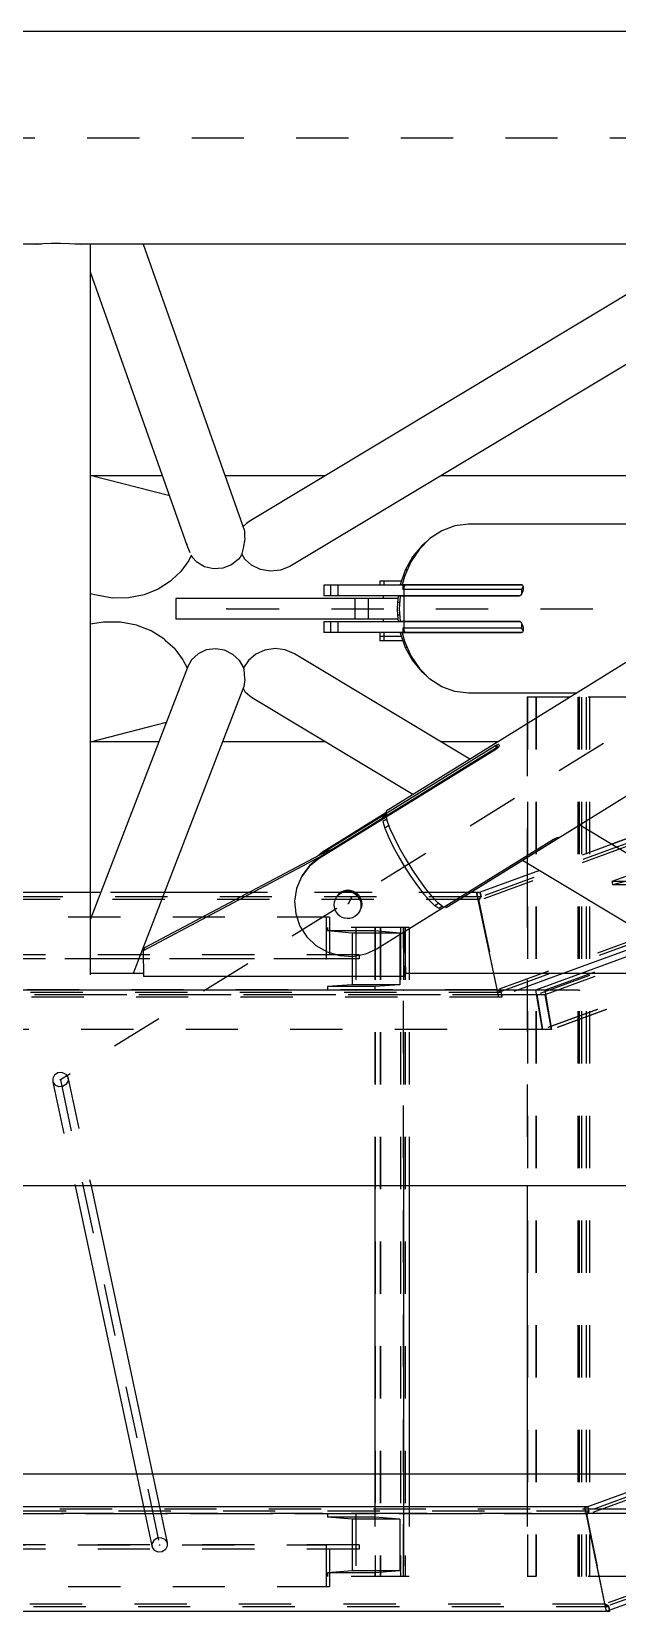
# Model space of a CAD drawing. Header units: millimetres. Extents: x 149919 to 150445, y 136651 to 136866.
# Drawn here: x 150257.248 to 150258.369, y 136691.06 to 136694.079 of the extents above; entities that cross this region are included whole.
import ezdxf

# ---------------------------------------------------------------- set-up
doc = ezdxf.new("R2010")
doc.units = ezdxf.units.MM
doc.header["$LTSCALE"] = 0.25
for name, pattern in [('CENTER', [50.8, 31.75, -6.35, 6.35, -6.35]), ('XKITLINE00', [0]), ('XKITLINE02', [4, 2, -2]), ('XKITLINE03', [6, 3, -1, 1, -1])]:
    doc.linetypes.add(name, pattern=pattern)

# ---------------------------------------------------------------- blocks, each defined once
blk = doc.blocks.new('çatıı')
at = {"color": 8, "linetype": 'XKITLINE00'}
for p, q in [((11718.31, 4370.57), (10454.12, 4370.57)), ((11545.39, 4329.97), (11307.45, 4329.97)), ((11544.28, 4329.87), (11543.67, 4329.97)), ((11544.55, 4329.91), (11544.14, 4329.97)), ((11544.4, 4329.89), (11544.28, 4329.87)), ((11545.66, 4330), (11544.4, 4329.89)), ((11547.25, 4330.06), (11545.66, 4330)), ((11549.01, 4330.07), (11547.25, 4330.06)), ((11550.77, 4330.03), (11549.01, 4330.07)), ((11552.36, 4329.94), (11550.77, 4330.03)), ((11718.31, 4329.97), (11551.75, 4329.97)), ((11553.05, 4329.87), (11552.36, 4329.94)), ((11553.3, 4329.95), (11552.79, 4329.9)), ((11553.62, 4329.93), (11553.05, 4329.87)), ((11553.45, 4329.97), (11553.3, 4329.95)), ((11553.87, 4329.97), (11553.62, 4329.93)), ((11554.71, 4329.97), (11554.71, 4190.31)), ((11564.85, 4329.97), (11584.24, 4275.16)), ((11673.41, 4329.97), (11585.09, 4276.97)), ((11695.56, 4329.97), (11592.89, 4268.35)), ((11554.71, 4324.69), (11573.2, 4272.43)), ((11731.14, 4295.75), (11611.31, 4221.62)), ((11569.94, 4281.87), (11554.71, 4285.76)), ((11568.59, 4285.67), (11555.03, 4285.67)), ((11599.6, 4285.67), (11580.52, 4285.67)), ((11664.5, 4285.67), (11621.75, 4285.67)), ((11584.62, 4276.57), (11583.95, 4276)), ((11584.24, 4275.16), (11584.24, 4273.88)), ((11585.09, 4276.97), (11584.62, 4276.57)), ((11621.99, 4275.2), (11619.7, 4273.7)), ((11624.49, 4276.11), (11621.99, 4275.2)), ((11742.92, 4277.42), (11623.09, 4203.29)), ((11627.08, 4276.42), (11624.49, 4276.11)), ((11699.9, 4276.42), (11627.08, 4276.42)), ((11573.18, 4272.7), (11573.2, 4272.43)), ((11573.2, 4272.43), (11573.76, 4271)), ((11584.26, 4273.67), (11583.96, 4271.84)), ((11584.24, 4273.88), (11584.26, 4273.67)), ((11618.14, 4272.33), (11616.37, 4270.19)), ((11619.7, 4273.7), (11617.68, 4271.69)), ((11619.06, 4273.07), (11618.14, 4272.33)), ((11573.58, 4269.53), (11572.07, 4267.4)), ((11573.64, 4269.71), (11573.58, 4269.53)), ((11574.02, 4270.4), (11573.64, 4269.71)), ((11573.95, 4270.53), (11574.09, 4270.32)), ((11574.09, 4270.32), (11574.23, 4270.16)), ((11574.23, 4270.16), (11575.08, 4269.18)), ((11576.56, 4268.29), (11575.08, 4269.18)), ((11583.1, 4269.77), (11581.71, 4268.67)), ((11583.37, 4270.16), (11583.1, 4269.77)), ((11583.66, 4270.57), (11583.37, 4270.16)), ((11583.93, 4271.61), (11583.66, 4270.57)), ((11583.69, 4270.69), (11584.21, 4269.85)), ((11583.96, 4271.84), (11583.93, 4271.61)), ((11584.38, 4269.71), (11584.21, 4269.85)), ((11585.56, 4268.6), (11584.38, 4269.71)), ((11616.03, 4269.25), (11614.8, 4266.46)), ((11616.37, 4270.19), (11614.97, 4267.67)), ((11617.68, 4271.69), (11616.03, 4269.25)), ((11572.07, 4267.4), (11570.37, 4265.88)), ((11578.28, 4267.89), (11576.56, 4268.29)), ((11580.05, 4268.02), (11578.28, 4267.89)), ((11581.71, 4268.67), (11580.05, 4268.02)), ((11587.27, 4267.77), (11585.56, 4268.6)), ((11589.19, 4267.44), (11587.27, 4267.77)), ((11591.12, 4267.64), (11589.19, 4267.44)), ((11592.89, 4268.35), (11591.12, 4267.64)), ((11614.97, 4267.67), (11614.01, 4264.87)), ((11614.8, 4266.46), (11614.41, 4264.87)), ((11615.34, 4267.67), (11614.97, 4267.67)), ((11555.89, 4262.85), (11554.71, 4263.15)), ((11565, 4262.92), (11562.03, 4262.36)), ((11567.72, 4264), (11565, 4262.92)), ((11570.04, 4265.54), (11567.72, 4264)), ((11570.37, 4265.88), (11570.04, 4265.54)), ((11599.39, 4264.77), (11599.39, 4262.77)), ((11637.36, 4264.77), (11599.39, 4264.77)), ((11600.65, 4264.77), (11600.65, 4262.77)), ((11602.1, 4264.77), (11602.1, 4262.77)), ((11614.25, 4265.57), (11610.09, 4265.57)), ((11610.09, 4265.57), (11610.09, 4264.77)), ((11610.9, 4265.57), (11610.9, 4264.77)), ((11614.41, 4264.87), (11614.01, 4264.87)), ((11637.14, 4264.87), (11614.41, 4264.87)), ((11614.49, 4264.77), (11614.49, 4263.97)), ((11614.87, 4264.77), (11614.49, 4263.97)), ((11637.23, 4263.97), (11614.49, 4263.97)), ((11617.3, 4264.87), (11617.3, 4264.77)), ((11619.29, 4264.87), (11619.29, 4264.77)), ((11637.22, 4263.05), (11637.07, 4262.85)), ((11637.31, 4264.83), (11637.14, 4264.87)), ((11637.34, 4263.32), (11637.22, 4263.05)), ((11637.5, 4264.55), (11637.23, 4263.97)), ((11637.23, 4263.97), (11637.23, 4263.06)), ((11637.31, 4264.83), (11637.44, 4264.7)), ((11637.37, 4263.43), (11637.34, 4263.32)), ((11637.45, 4263.62), (11637.37, 4263.43)), ((11637.44, 4264.7), (11637.52, 4264.5)), ((11637.53, 4263.93), (11637.45, 4263.62)), ((11637.52, 4264.5), (11637.55, 4264.23)), ((11637.55, 4264.23), (11637.53, 4263.93)), ((11558.94, 4262.33), (11555.89, 4262.85)), ((11562.03, 4262.36), (11558.94, 4262.33)), ((11571.11, 4262.27), (11571.11, 4258.27)), ((11610.62, 4262.27), (11571.11, 4262.27)), ((11636.97, 4262.77), (11599.39, 4262.77)), ((11605.34, 4262.27), (11605.34, 4258.27)), ((11607.85, 4262.27), (11607.85, 4258.27)), ((11613.55, 4262.27), (11610.62, 4262.27)), ((11610.75, 4262.77), (11610.75, 4262.27)), ((11613.47, 4261.48), (11613.43, 4260.27)), ((11613.43, 4260.27), (11613.47, 4259.07)), ((11613.59, 4262.67), (11613.47, 4261.48)), ((11613.89, 4261.48), (11613.47, 4261.48)), ((11613.99, 4262.67), (11613.59, 4262.67)), ((11613.99, 4262.67), (11613.79, 4260.27)), ((11613.79, 4260.27), (11613.99, 4257.87)), ((11636.72, 4262.67), (11613.99, 4262.67)), ((11618.62, 4262.77), (11618.62, 4262.67)), ((11636.9, 4262.72), (11636.72, 4262.67)), ((11637.07, 4262.85), (11636.9, 4262.72)), ((11557.27, 4257.74), (11554.71, 4257.34)), ((11560.47, 4257.71), (11557.27, 4257.74)), ((11563.56, 4257.13), (11560.47, 4257.71)), ((11566.37, 4256.04), (11563.56, 4257.13)), ((11613.55, 4258.27), (11571.11, 4258.27)), ((11599.39, 4257.77), (11599.39, 4255.77)), ((11636.97, 4257.77), (11599.39, 4257.77)), ((11600.65, 4257.77), (11600.65, 4255.77)), ((11602.1, 4257.77), (11602.1, 4255.77)), ((11610.75, 4258.27), (11610.75, 4257.77)), ((11613.89, 4259.07), (11613.47, 4259.07)), ((11613.47, 4259.07), (11613.59, 4257.87)), ((11613.99, 4257.87), (11613.59, 4257.87)), ((11636.72, 4257.87), (11613.99, 4257.87)), ((11618.62, 4257.87), (11618.62, 4257.77)), ((11636.9, 4257.83), (11636.72, 4257.87)), ((11637.07, 4257.7), (11636.9, 4257.83)), ((11637.07, 4257.7), (11637.22, 4257.5)), ((11637.22, 4257.5), (11637.34, 4257.23)), ((11637.23, 4257.49), (11637.23, 4256.58)), ((11637.34, 4257.23), (11637.37, 4257.12)), ((11637.37, 4257.12), (11637.45, 4256.93)), ((11637.45, 4256.93), (11637.53, 4256.62)), ((11568.77, 4254.5), (11566.37, 4256.04)), ((11568.77, 4254.5), (11569.1, 4254.16)), ((11570.87, 4252.64), (11569.1, 4254.16)), ((11600.65, 4255.77), (11599.39, 4255.77)), ((11614.87, 4255.77), (11600.65, 4255.77)), ((11610.09, 4255.77), (11610.09, 4254.97)), ((11614.25, 4254.97), (11610.09, 4254.97)), ((11610.09, 4254.97), (11610.09, 4254.17)), ((11614.25, 4254.97), (11610.09, 4254.97)), ((11614.53, 4254.17), (11610.09, 4254.17)), ((11610.9, 4255.77), (11610.9, 4254.97)), ((11610.9, 4254.97), (11610.9, 4254.17)), ((11614.41, 4255.67), (11614.01, 4255.67)), ((11614.01, 4255.67), (11614.97, 4252.88)), ((11637.14, 4255.67), (11614.41, 4255.67)), ((11614.41, 4255.67), (11614.8, 4254.09)), ((11637.23, 4256.58), (11614.49, 4256.58)), ((11614.49, 4256.58), (11614.49, 4255.77)), ((11614.49, 4256.58), (11614.87, 4255.77)), ((11614.8, 4254.09), (11616.03, 4251.3)), ((11637.36, 4255.77), (11614.87, 4255.77)), ((11617.3, 4255.77), (11617.3, 4255.67)), ((11619.29, 4255.77), (11619.29, 4255.67)), ((11637.31, 4255.72), (11637.14, 4255.67)), ((11637.23, 4256.58), (11637.5, 4256)), ((11637.44, 4255.85), (11637.31, 4255.72)), ((11637.52, 4256.05), (11637.44, 4255.85)), ((11637.55, 4256.32), (11637.52, 4256.05)), ((11637.53, 4256.62), (11637.55, 4256.32)), ((11570.87, 4252.64), (11572.43, 4250.52)), ((11575.33, 4251.69), (11574.09, 4250.51)), ((11576.91, 4252.42), (11575.33, 4251.69)), ((11578.66, 4252.65), (11576.91, 4252.42)), ((11580.42, 4252.35), (11578.66, 4252.65)), ((11582.01, 4251.55), (11580.42, 4252.35)), ((11583.24, 4250.36), (11582.01, 4251.55)), ((11586.36, 4251.58), (11584.96, 4250.37)), ((11588.12, 4252.37), (11586.36, 4251.58)), ((11590.07, 4252.66), (11588.12, 4252.37)), ((11592.02, 4252.41), (11590.07, 4252.66)), ((11593.79, 4251.66), (11592.02, 4252.41)), ((11627.32, 4231.53), (11593.79, 4251.66)), ((11615.34, 4252.88), (11614.97, 4252.88)), ((11614.97, 4252.88), (11616.37, 4250.36)), ((11616.03, 4251.3), (11617.68, 4248.85)), ((11573.31, 4249.05), (11554.71, 4200.86)), ((11572.43, 4250.52), (11572.49, 4250.37)), ((11572.49, 4250.37), (11573.28, 4248.99)), ((11573.35, 4249.14), (11573.31, 4249.05)), ((11574.01, 4250.36), (11573.35, 4249.14)), ((11574.09, 4250.51), (11574.01, 4250.36)), ((11583.28, 4250.33), (11583.24, 4250.36)), ((11583.28, 4250.33), (11583.98, 4249.11)), ((11583.98, 4249.11), (11584.02, 4248.92)), ((11584.96, 4250.37), (11584.01, 4248.96)), ((11584.02, 4248.92), (11584.07, 4248.73)), ((11584.07, 4248.73), (11584.24, 4246.88)), ((11616.37, 4250.36), (11618.14, 4248.22)), ((11619.7, 4246.85), (11617.68, 4248.85)), ((11619.06, 4247.48), (11618.14, 4248.22)), ((11584.1, 4245.39), (11562.95, 4190.57)), ((11583.99, 4245.1), (11584.36, 4244.36)), ((11584.26, 4246.77), (11584.1, 4245.43)), ((11584.1, 4245.43), (11584.1, 4245.39)), ((11584.24, 4246.88), (11584.26, 4246.77)), ((11621.99, 4245.35), (11619.7, 4246.85)), ((11624.49, 4244.44), (11621.99, 4245.35)), ((11585.24, 4243.59), (11584.36, 4244.36)), ((11585.57, 4243.3), (11585.24, 4243.59)), ((11616.41, 4224.78), (11585.57, 4243.3)), ((11627.08, 4244.12), (11624.49, 4244.44)), ((11647.69, 4244.12), (11627.08, 4244.12)), ((11569.24, 4238.51), (11554.71, 4234.79)), ((11567.84, 4234.87), (11555.03, 4234.87)), ((11599.6, 4234.87), (11580.05, 4234.87)), ((11632.43, 4233.69), (11598.65, 4212.79)), ((11632.21, 4234.07), (11611.25, 4221.11)), ((11632.31, 4233.38), (11611.35, 4220.42)), ((11632.36, 4233.55), (11611.41, 4220.59)), ((11632.73, 4234.87), (11621.75, 4234.87)), ((11632.43, 4234.2), (11632.21, 4234.07)), ((11632.21, 4234.07), (11632.48, 4233.65)), ((11632.52, 4233.54), (11632.31, 4233.38)), ((11632.43, 4233.69), (11632.36, 4233.55)), ((11632.36, 4233.55), (11632.4, 4233.45)), ((11632.62, 4234.29), (11632.43, 4234.2)), ((11632.43, 4234.2), (11632.7, 4233.78)), ((11632.43, 4233.69), (11632.53, 4233.54)), ((11632.48, 4233.65), (11632.46, 4233.65)), ((11632.7, 4233.78), (11632.48, 4233.65)), ((11632.71, 4233.72), (11632.52, 4233.54)), ((11632.77, 4234.34), (11632.62, 4234.29)), ((11632.79, 4233.82), (11632.7, 4233.78)), ((11632.85, 4233.9), (11632.71, 4233.72)), ((11632.85, 4234.33), (11632.77, 4234.34)), ((11632.88, 4234.32), (11632.85, 4234.33)), ((11632.93, 4234.08), (11632.85, 4233.9)), ((11632.88, 4234.32), (11632.94, 4234.22)), ((11632.94, 4234.22), (11632.93, 4234.08)), ((11610.66, 4220.7), (11599.01, 4213.49)), ((11611.27, 4221.25), (11599.14, 4213.75)), ((11611.44, 4220.81), (11610.61, 4220.29)), ((11611.32, 4221), (11610.62, 4220.56)), ((11610.68, 4220.77), (11610.62, 4220.56)), ((11610.79, 4220.9), (11610.68, 4220.77)), ((11611.26, 4221.19), (11610.79, 4220.9)), ((11611.31, 4221.62), (11611.25, 4221.11)), ((11611.25, 4221.11), (11611.49, 4220.74)), ((11611.44, 4220.81), (11611.49, 4220.74)), ((11611.34, 4220.47), (11598.52, 4212.53)), ((11610.62, 4220.56), (11610.61, 4220.29)), ((11610.61, 4220.29), (11610.65, 4220.23)), ((11611.43, 4220.06), (11610.7, 4219.61)), ((11610.7, 4219.61), (11611.07, 4218.37)), ((11611.83, 4218.84), (11611.07, 4218.37)), ((11611.07, 4218.37), (11611.7, 4216.82)), ((11611.41, 4220.59), (11611.34, 4220.47)), ((11611.34, 4220.47), (11611.37, 4220.43)), ((11611.35, 4220.42), (11611.47, 4219.88)), ((11611.41, 4220.59), (11611.44, 4220.48)), ((11611.47, 4219.88), (11611.98, 4218.43)), ((11611.98, 4218.43), (11612.76, 4216.67)), ((11695.55, 4190.57), (11648.34, 4218.91)), ((11611.7, 4216.82), (11612.56, 4215.03)), ((11612.56, 4215.03), (11613.61, 4213.09)), ((11612.76, 4216.67), (11613.76, 4214.71)), ((11613.76, 4214.71), (11614.93, 4212.63)), ((11643.35, 4216.19), (11622.4, 4203.23)), ((11643.76, 4216.1), (11622.8, 4203.14)), ((11643.59, 4216.33), (11643.35, 4216.19)), ((11643.82, 4216.43), (11643.59, 4216.33)), ((11643.61, 4216.34), (11643.75, 4216.1)), ((11643.97, 4216.23), (11643.76, 4216.1)), ((11644.03, 4216.51), (11643.82, 4216.43)), ((11643.84, 4216.44), (11643.97, 4216.24)), ((11644.15, 4216.35), (11643.97, 4216.23)), ((11644.2, 4216.54), (11644.03, 4216.51)), ((11644.28, 4216.43), (11644.15, 4216.35)), ((11644.3, 4216.53), (11644.2, 4216.54)), ((11644.33, 4216.46), (11644.28, 4216.43)), ((11644.3, 4216.53), (11644.34, 4216.48)), ((11599.27, 4213.21), (11564.85, 4194.92)), ((11599.54, 4213.73), (11565.12, 4195.45)), ((11598.52, 4212.53), (11596.61, 4211)), ((11598.65, 4212.79), (11596.75, 4211.27)), ((11599.14, 4213.75), (11598.3, 4213.07)), ((11598.65, 4212.79), (11598.52, 4212.53)), ((11599.01, 4213.49), (11598.87, 4213.38)), ((11599.14, 4213.75), (11599.01, 4213.49)), ((11599.54, 4213.73), (11599.27, 4213.21)), ((11599.42, 4213.27), (11599.27, 4213.21)), ((11601.27, 4214.41), (11599.54, 4213.73)), ((11613.61, 4213.09), (11614.79, 4211.08)), ((11614.93, 4212.63), (11616.22, 4210.54)), ((11673.4, 4190.57), (11637.43, 4212.16)), ((11595.14, 4209.06), (11594.19, 4206.82)), ((11596.61, 4211), (11595.14, 4209.06)), ((11595.27, 4209.32), (11595.14, 4209.06)), ((11596.75, 4211.27), (11595.27, 4209.32)), ((11596.75, 4211.27), (11596.61, 4211)), ((11614.79, 4211.08), (11616.05, 4209.13)), ((11616.05, 4209.13), (11617.32, 4207.31)), ((11616.22, 4210.54), (11617.55, 4208.55)), ((11594.19, 4206.82), (11593.81, 4204.41)), ((11602.19, 4205.64), (11601.86, 4205.27)), ((11602.19, 4205.64), (11601.86, 4205.27)), ((11602.26, 4205.78), (11601.93, 4205.41)), ((11602.52, 4205.81), (11602.12, 4205.5)), ((11602.59, 4205.95), (11602.19, 4205.64)), ((11602.59, 4205.95), (11602.19, 4205.64)), ((11602.66, 4206.09), (11602.26, 4205.78)), ((11602.97, 4206.03), (11602.52, 4205.81)), ((11602.59, 4205.95), (11602.52, 4205.81)), ((11603.04, 4206.17), (11602.59, 4205.95)), ((11603.04, 4206.17), (11602.59, 4205.95)), ((11602.66, 4206.09), (11602.59, 4205.95)), ((11603.11, 4206.31), (11602.66, 4206.09)), ((11603.46, 4206.16), (11602.97, 4206.03)), ((11603.53, 4206.3), (11603.04, 4206.17)), ((11603.53, 4206.3), (11603.04, 4206.17)), ((11603.6, 4206.44), (11603.11, 4206.31)), ((11603.96, 4206.19), (11603.46, 4206.16)), ((11604.04, 4206.33), (11603.53, 4206.3)), ((11604.04, 4206.33), (11603.53, 4206.3)), ((11604.11, 4206.47), (11603.6, 4206.44)), ((11604.47, 4206.12), (11603.96, 4206.19)), ((11604.54, 4206.26), (11604.04, 4206.33)), ((11604.54, 4206.26), (11604.04, 4206.33)), ((11604.61, 4206.4), (11604.11, 4206.47)), ((11604.95, 4205.96), (11604.47, 4206.12)), ((11605.02, 4206.1), (11604.54, 4206.26)), ((11605.02, 4206.1), (11604.54, 4206.26)), ((11605.09, 4206.24), (11604.61, 4206.4)), ((11605.39, 4205.71), (11604.95, 4205.96)), ((11605.47, 4205.85), (11605.02, 4206.1)), ((11605.47, 4205.85), (11605.02, 4206.1)), ((11605.54, 4205.99), (11605.09, 4206.24)), ((11605.78, 4205.38), (11605.39, 4205.71)), ((11605.85, 4205.52), (11605.47, 4205.85)), ((11605.85, 4205.52), (11605.47, 4205.85)), ((11605.92, 4205.66), (11605.54, 4205.99)), ((11605.92, 4205.66), (11606.24, 4205.26)), ((11617.32, 4207.31), (11618.55, 4205.71)), ((11617.55, 4208.55), (11618.87, 4206.76)), ((11618.55, 4205.71), (11619.67, 4204.43)), ((11618.87, 4206.76), (11620.1, 4205.25)), ((11593.81, 4204.41), (11594.02, 4201.97)), ((11601.39, 4204.22), (11601.33, 4203.72)), ((11601.33, 4203.72), (11601.37, 4203.22)), ((11601.37, 4203.22), (11601.51, 4202.73)), ((11601.54, 4204.69), (11601.39, 4204.22)), ((11601.51, 4202.73), (11601.74, 4202.28)), ((11601.79, 4205.13), (11601.54, 4204.69)), ((11602.12, 4205.5), (11601.79, 4205.13)), ((11605.78, 4205.38), (11606.1, 4204.98)), ((11605.85, 4205.52), (11606.17, 4205.12)), ((11605.85, 4205.52), (11606.17, 4205.12)), ((11606.29, 4202.57), (11606.04, 4202.14)), ((11606.17, 4205.12), (11606.1, 4204.98)), ((11606.1, 4204.98), (11606.33, 4204.53)), ((11606.24, 4205.26), (11606.17, 4205.12)), ((11606.17, 4205.12), (11606.4, 4204.67)), ((11606.17, 4205.12), (11606.4, 4204.67)), ((11606.24, 4205.26), (11606.47, 4204.81)), ((11606.45, 4203.05), (11606.29, 4202.57)), ((11606.36, 4202.71), (11606.29, 4202.57)), ((11606.33, 4204.53), (11606.46, 4204.04)), ((11606.52, 4203.19), (11606.36, 4202.71)), ((11606.52, 4203.19), (11606.36, 4202.71)), ((11606.43, 4202.85), (11606.36, 4202.71)), ((11606.4, 4204.67), (11606.54, 4204.18)), ((11606.4, 4204.67), (11606.54, 4204.18)), ((11606.59, 4203.32), (11606.43, 4202.85)), ((11606.5, 4203.54), (11606.45, 4203.05)), ((11606.46, 4204.04), (11606.5, 4203.54)), ((11606.47, 4204.81), (11606.61, 4204.32)), ((11606.58, 4203.68), (11606.52, 4203.19)), ((11606.58, 4203.68), (11606.52, 4203.19)), ((11606.54, 4204.18), (11606.58, 4203.68)), ((11606.54, 4204.18), (11606.58, 4203.68)), ((11606.65, 4203.82), (11606.59, 4203.32)), ((11606.61, 4204.32), (11606.65, 4203.82)), ((11622.42, 4203.22), (11609.6, 4195.29)), ((11620.63, 4203.51), (11619.67, 4204.43)), ((11620.1, 4205.25), (11621.19, 4204.1)), ((11621.36, 4203.96), (11620.63, 4203.51)), ((11621.37, 4203.01), (11620.63, 4203.51)), ((11622.08, 4203.37), (11621.19, 4204.1)), ((11622.02, 4203.41), (11621.37, 4203.01)), ((11622.4, 4203.23), (11622.08, 4203.37)), ((11622.41, 4203.24), (11622.42, 4203.22)), ((11622.44, 4203.26), (11622.42, 4203.22)), ((11622.64, 4203.38), (11622.8, 4203.14)), ((11623.09, 4203.29), (11622.8, 4203.14)), ((11594.02, 4201.97), (11594.82, 4199.65)), ((11594.82, 4199.65), (11596.16, 4197.57)), ((11601.74, 4202.28), (11602.05, 4201.88)), ((11602.44, 4201.55), (11602.05, 4201.88)), ((11602.88, 4201.3), (11602.44, 4201.55)), ((11603.36, 4201.14), (11602.88, 4201.3)), ((11603.87, 4201.07), (11603.36, 4201.14)), ((11604.37, 4201.1), (11603.87, 4201.07)), ((11604.86, 4201.23), (11604.37, 4201.1)), ((11605.31, 4201.45), (11604.86, 4201.23)), ((11605.71, 4201.76), (11605.31, 4201.45)), ((11606.04, 4202.14), (11605.71, 4201.76)), ((11597.95, 4195.86), (11596.16, 4197.57)), ((11614.59, 4198.38), (11614.72, 4190)), ((11614.86, 4198.55), (11614.99, 4190.52)), ((11565.12, 4195.45), (11564.85, 4194.92)), ((11564.85, 4194.92), (11564.93, 4190)), ((11600.1, 4194.62), (11597.95, 4195.86)), ((11602.48, 4193.92), (11600.1, 4194.62)), ((11604.95, 4193.79), (11602.48, 4193.92)), ((11607.37, 4194.26), (11604.95, 4193.79)), ((11609.6, 4195.29), (11607.37, 4194.26)), ((11564.92, 4190.57), (11554.71, 4190.57)), ((11614.99, 4190.52), (11614.72, 4190)), ((11718.3, 4190.57), (11614.99, 4190.57)), ((11614.72, 4190), (11564.93, 4190)), ((11718.3, 4149.97), (10454.11, 4149.97))]:
    blk.add_line(p, q, dxfattribs=at)
at = {"color": 8, "linetype": 'CENTER'}
for p, q in [((10454.12, 4350.27), (11840, 4350.27)), ((11840, 4350.27), (11549.01, 4170.27)), ((11614.69, 4264.77), (11614.69, 4255.77)), ((11580.85, 4260.27), (11840, 4260.27)), ((11604.68, 4205.13), (11604.06, 4203.91))]:
    blk.add_line(p, q, dxfattribs=at)
at = {"color": 116, "linetype": 'XKITLINE02', "true_color": 0x136734}
for p, q in [((11883.6, 4297.56), (11628.99, 4204.5)), ((11883.77, 4298.19), (11629.44, 4205.23)), ((11883.63, 4299.04), (11640.65, 4210.23)), ((11886.55, 4280.28), (11632.6, 4187.47)), ((11886.91, 4279.85), (11633.27, 4187.15)), ((11894.41, 4279.45), (11640.14, 4186.53)), ((11895.35, 4280.08), (11641.67, 4187.37)), ((11895.46, 4279.26), (11641.69, 4186.52)), ((11638.38, 4243.37), (11638.38, 4075.37)), ((11639.93, 4243.37), (11639.93, 4075.37)), ((11640.02, 4243.37), (11640.02, 4075.37)), ((11659.94, 4243.37), (11646.46, 4243.37)), ((11648.02, 4243.37), (11648.02, 4075.37)), ((11648.66, 4243.37), (11648.66, 4075.37)), ((11649.56, 4243.37), (11649.56, 4075.37)), ((11650.21, 4243.37), (11650.21, 4075.37)), ((11638.29, 4238.31), (11638.29, 4211.65)), ((11638.29, 4209.37), (11638.29, 4149.97)), ((11659.63, 4210.02), (11654.48, 4208.14)), ((11659.33, 4208.78), (11654.71, 4207.5)), ((11628.62, 4206.07), (10771.91, 4206.07)), ((11554.71, 4206.07), (11543.31, 4206.07)), ((11568.93, 4206.07), (11556.72, 4206.07)), ((11627.59, 4206.07), (11585.12, 4206.07)), ((11628.66, 4205.85), (11631.28, 4193.32)), ((11629.26, 4206.07), (11629.44, 4205.23)), ((11629.3, 4206.07), (11629.27, 4206.07)), ((11629.3, 4206.07), (11629.27, 4206.07)), ((11629.3, 4206.07), (11629.48, 4205.22)), ((11663.58, 4208.14), (11654.48, 4208.14)), ((11654.48, 4208.14), (11654.71, 4207.5)), ((11663.81, 4207.5), (11654.71, 4207.5)), ((11628.98, 4204.69), (10722.23, 4204.69)), ((11629.48, 4205.22), (10723.38, 4205.22)), ((11629.48, 4205.22), (11628.98, 4204.69)), ((11628.98, 4204.69), (11632.58, 4187.46)), ((11629.44, 4205.23), (11628.99, 4204.5)), ((11628.99, 4204.5), (11632.6, 4187.47)), ((11600.49, 4201.36), (11512.32, 4201.36)), ((11600.49, 4201.36), (11599.86, 4201.36)), ((11599.86, 4201.36), (11599.86, 4193.36)), ((11600.49, 4201.36), (11600.49, 4194.16)), ((11614.64, 4199.38), (11600.07, 4199.38)), ((11600.07, 4199.38), (11600.07, 4198.7)), ((11609.16, 4198.7), (11600.07, 4198.7)), ((11604.85, 4198.31), (11600.07, 4198.7)), ((11613.94, 4198.31), (11604.85, 4198.31)), ((11604.85, 4198.31), (11604.85, 4188.44)), ((11605.55, 4199.38), (11605.55, 4187.38)), ((11609.16, 4199.38), (11609.16, 4149.97)), ((11615.73, 4199.38), (11609.16, 4199.38)), ((11609.16, 4199.38), (11609.16, 4198.7)), ((11613.94, 4198.31), (11609.16, 4198.7)), ((11609.23, 4199.38), (11609.23, 4075.37)), ((11610.19, 4199.38), (11610.19, 4075.37)), ((11610.26, 4199.38), (11610.26, 4075.37)), ((11613.94, 4198.31), (11613.94, 4188.44)), ((11614.04, 4199.38), (11614.04, 4075.37)), ((11614.64, 4199.38), (11614.64, 4149.97)), ((11614.64, 4199.38), (11614.64, 4187.38)), ((11614.94, 4199.38), (11614.94, 4075.37)), ((11615.73, 4199.38), (11615.73, 4149.97)), ((11606.14, 4194.16), (11512.95, 4194.16)), ((11606.14, 4194.16), (11600.49, 4194.16)), ((11606.14, 4194.16), (11606.14, 4193.36)), ((11606.14, 4193.36), (11512.32, 4193.36)), ((11606.14, 4193.36), (11599.86, 4193.36)), ((11631.85, 4190.57), (11632.79, 4186.07)), ((11631.86, 4190.57), (11632.81, 4186.07)), ((11645.12, 4190.57), (11632.81, 4186.07)), ((11648.61, 4190.57), (11639.86, 4187.38)), ((11670.45, 4190.57), (11641.17, 4179.87)), ((11670.52, 4190.57), (11641.24, 4179.87)), ((11672.19, 4190.57), (11642.89, 4179.87)), ((11672.26, 4190.57), (11642.97, 4179.87)), ((11632.58, 4187.46), (10704.55, 4187.46)), ((11604.85, 4188.44), (11600.07, 4188.06)), ((11609.16, 4188.06), (11600.07, 4188.06)), ((11600.07, 4188.06), (11600.07, 4187.38)), ((11613.94, 4188.44), (11604.85, 4188.44)), ((11613.94, 4188.44), (11609.16, 4188.06)), ((11609.16, 4188.06), (11609.16, 4187.38)), ((11633.3, 4186.92), (11632.58, 4187.46)), ((11633.27, 4187.15), (11632.6, 4187.47)), ((11636.37, 4187.37), (10492, 4187.37)), ((11634.04, 4186.52), (10492.13, 4186.52)), ((11641.67, 4187.37), (10606.3, 4187.37)), ((11641.69, 4186.52), (10606.3, 4186.52)), ((11633.47, 4186.07), (10703.06, 4186.07)), ((11633.3, 4186.92), (10704.61, 4186.92)), ((11614.64, 4187.38), (11600.07, 4187.38)), ((11633.27, 4187.15), (11633.45, 4186.31)), ((11633.3, 4186.92), (11633.47, 4186.07)), ((11639.86, 4187.38), (11641.17, 4179.87)), ((11641.67, 4187.37), (11639.86, 4187.38)), ((11639.87, 4187.37), (11641.17, 4179.87)), ((11641.69, 4186.52), (11640.14, 4186.53)), ((11640.14, 4186.53), (11641.24, 4179.87)), ((11640.14, 4186.52), (11641.24, 4179.9)), ((11641.67, 4187.37), (11642.97, 4179.87)), ((11641.67, 4187.37), (11642.97, 4179.87)), ((11641.69, 4186.52), (11642.9, 4179.87)), ((11641.69, 4186.52), (11642.89, 4179.87)), ((11642.97, 4179.87), (10492, 4179.87)), ((11641.25, 4179.87), (11641.17, 4179.87)), ((11641.24, 4179.87), (11641.17, 4179.87)), ((11641.24, 4179.9), (11641.25, 4179.87)), ((11642.97, 4179.87), (11642.89, 4179.87)), ((11642.97, 4179.87), (11642.9, 4179.87)), ((11904.49, 4180.19), (11649.65, 4087.12)), ((11904.64, 4180.82), (11650.08, 4087.84)), ((11547.88, 4171.15), (11547.54, 4170.5)), ((11547.54, 4170.5), (11547.58, 4169.79)), ((11547.58, 4169.79), (11548.01, 4169.21)), ((11547.58, 4169.79), (11551.82, 4149.97)), ((11548.53, 4171.57), (11547.88, 4171.15)), ((11549.3, 4171.64), (11548.53, 4171.57)), ((11550, 4171.34), (11549.3, 4171.64)), ((11550.12, 4169.4), (11549.47, 4168.98)), ((11550, 4171.34), (11550.42, 4170.76)), ((11550.47, 4170.05), (11550.12, 4169.4)), ((11550.42, 4170.76), (11550.47, 4170.05)), ((11550.42, 4170.76), (11554.86, 4149.97)), ((11548.7, 4168.91), (11548.01, 4169.21)), ((11549.47, 4168.98), (11548.7, 4168.91)), ((11907.41, 4162.91), (11653.2, 4070.06)), ((11907.74, 4162.47), (11653.84, 4069.73)), ((11657.93, 4094.87), (10690.64, 4094.87)), ((11566.62, 4094.87), (11563.58, 4094.87)), ((11609.16, 4094.87), (11609.16, 4075.37)), ((11614.64, 4094.87), (11614.64, 4075.37)), ((11615.73, 4094.87), (11615.73, 4075.37)), ((11638.29, 4094.87), (11638.29, 4075.37)), ((11650.11, 4087.82), (10482.26, 4087.82)), ((11658.89, 4088.22), (10492.13, 4088.22)), ((11649.28, 4088.67), (10691.97, 4088.67)), ((11567.94, 4088.67), (11564.9, 4088.67)), ((11649.32, 4088.47), (11651.26, 4079.03)), ((11650.11, 4087.82), (11649.64, 4087.29)), ((11650.08, 4087.84), (11649.65, 4087.12)), ((11649.93, 4088.67), (11649.89, 4088.67)), ((11649.93, 4088.67), (11649.89, 4088.67)), ((11649.91, 4088.68), (11650.08, 4087.84)), ((11649.93, 4088.67), (11650.11, 4087.82)), ((11649.64, 4087.29), (10481.46, 4087.29)), ((11659.14, 4087.37), (10492, 4087.37)), ((11614.64, 4087.37), (11600.07, 4087.37)), ((11600.07, 4087.37), (11600.07, 4086.69)), ((11609.16, 4086.69), (11600.07, 4086.69)), ((11604.85, 4086.31), (11600.07, 4086.69)), ((11613.94, 4086.31), (11604.85, 4086.31)), ((11604.85, 4086.31), (11604.85, 4076.44)), ((11605.55, 4087.37), (11605.55, 4075.37)), ((11609.16, 4087.37), (11609.16, 4086.69)), ((11613.94, 4086.31), (11609.16, 4086.69)), ((11613.94, 4086.31), (11613.94, 4076.44)), ((11614.64, 4087.37), (11614.64, 4075.37)), ((11649.64, 4087.29), (11653.17, 4070.06)), ((11649.65, 4087.12), (11653.2, 4070.06)), ((11566.24, 4082.4), (11566.56, 4080.89)), ((11566.86, 4082.25), (11566.52, 4081.6)), ((11567.51, 4082.67), (11566.86, 4082.25)), ((11568.28, 4082.74), (11567.51, 4082.67)), ((11568.97, 4082.44), (11568.28, 4082.74)), ((11568.97, 4082.44), (11569.4, 4081.86)), ((11569.04, 4083.54), (11569.4, 4081.86)), ((11569.4, 4081.86), (11569.45, 4081.15)), ((11606.14, 4081.39), (11512.32, 4081.39)), ((11606.14, 4080.59), (11512.95, 4080.59)), ((11566.52, 4081.6), (11566.56, 4080.89)), ((11566.56, 4080.89), (11566.99, 4080.31)), ((11567.68, 4080.01), (11566.99, 4080.31)), ((11568.45, 4080.08), (11567.68, 4080.01)), ((11569.1, 4080.5), (11568.45, 4080.08)), ((11569.45, 4081.15), (11569.1, 4080.5)), ((11599.86, 4081.39), (11599.86, 4073.39)), ((11600.49, 4080.59), (11600.49, 4073.39)), ((11606.14, 4081.39), (11606.14, 4080.59)), ((11604.85, 4076.44), (11600.07, 4076.05)), ((11609.16, 4076.05), (11600.07, 4076.05)), ((11600.07, 4076.05), (11600.07, 4075.37)), ((11613.94, 4076.44), (11604.85, 4076.44)), ((11613.94, 4076.44), (11609.16, 4076.05)), ((11609.16, 4076.05), (11609.16, 4075.37)), ((11600.49, 4073.39), (11512.32, 4073.39)), ((11614.64, 4075.37), (11600.07, 4075.37)), ((11615.73, 4075.37), (11609.16, 4075.37)), ((11659.94, 4075.37), (11638.29, 4075.37)), ((11653.17, 4070.06), (10481.46, 4070.06)), ((11653.86, 4069.52), (11653.17, 4070.06)), ((11653.84, 4069.73), (11653.2, 4070.06)), ((11653.84, 4069.73), (11654.02, 4068.89)), ((11653.86, 4069.52), (10482.26, 4069.52)), ((11653.43, 4068.67), (11653.38, 4068.67)), ((11653.86, 4069.52), (11653.99, 4068.88))]:
    blk.add_line(p, q, dxfattribs=at)
at = {"color": 7, "linetype": 'XKITLINE00'}
for p, q in [((11646.46, 4243.37), (11638.29, 4243.37)), ((11638.29, 4243.37), (11638.29, 4238.31)), ((11733.38, 4244.12), (11654.42, 4215.27)), ((11638.29, 4211.65), (11638.29, 4209.37)), ((11640.65, 4210.23), (11628.63, 4205.84)), ((11556.72, 4206.07), (11554.71, 4206.07)), ((11585.12, 4206.07), (11568.93, 4206.07)), ((11629.27, 4206.07), (11627.59, 4206.07)), ((11628.62, 4206.07), (11628.66, 4205.85)), ((11628.63, 4205.84), (11631.86, 4190.57)), ((11662.7, 4197), (11645.12, 4190.57)), ((11664.02, 4196.21), (11648.61, 4190.57)), ((11631.28, 4193.32), (11631.85, 4190.57)), ((11551.82, 4149.97), (11566.24, 4082.4)), ((11554.86, 4149.97), (11569.04, 4083.54)), ((11609.16, 4149.97), (11609.16, 4094.87)), ((11614.64, 4149.97), (11614.64, 4094.87)), ((11615.73, 4149.97), (11615.73, 4094.87)), ((11638.29, 4149.97), (11638.29, 4094.87)), ((11763.8, 4130.28), (11649.3, 4088.46)), ((11735.47, 4098.64), (11653.41, 4068.67)), ((11563.58, 4094.87), (11275.65, 4094.87)), ((11656.17, 4094.87), (11566.62, 4094.87)), ((11564.9, 4088.67), (11276.97, 4088.67)), ((11649.89, 4088.67), (11567.94, 4088.67)), ((11649.28, 4088.67), (11649.32, 4088.47)), ((11649.3, 4088.46), (11653.41, 4068.67)), ((11651.26, 4079.03), (11653.38, 4068.67)), ((11653.41, 4068.67), (10481.36, 4068.67)), ((11654.03, 4068.67), (11653.43, 4068.67)), ((11653.99, 4068.88), (11654.03, 4068.67))]:
    blk.add_line(p, q, dxfattribs=at)
at = {"color": 1, "linetype": 'XKITLINE03'}
for p, q in [((11648.25, 4243.37), (11648.25, 4075.37)), ((11614.64, 4075.37), (11614.64, 4199.38)), ((11599.86, 4193.36), (11512.32, 4193.36)), ((11648.25, 4187.37), (10493.82, 4187.37)), ((11614.64, 4187.38), (11605.55, 4187.38)), ((11549, 4170.27), (11567.98, 4081.37)), ((10493.82, 4087.37), (11648.25, 4087.37)), ((11614.64, 4087.37), (11605.55, 4087.37)), ((11512.32, 4081.39), (11599.86, 4081.39))]:
    blk.add_line(p, q, dxfattribs=at)
at = {"color": 8, "linetype": 'XKITLINE00'}
for centre in [(11614.69, 4264.77), (11580.85, 4260.27), (11614.69, 4255.77), (11604.06, 4203.91), (11604.68, 4205.13), (11549.01, 4170.27)]:
    blk.add_circle(centre, 0.05, dxfattribs=at)
at = {"color": 1, "linetype": 'XKITLINE00'}
for centre in [(11648.25, 4243.37), (11614.64, 4199.38), (11599.86, 4193.36), (11605.55, 4187.38), (11614.64, 4187.38), (11648.25, 4187.37), (11549, 4170.27), (11605.55, 4087.37), (11614.64, 4087.37), (11648.25, 4087.37), (11567.98, 4081.37), (11599.86, 4081.39), (11614.64, 4075.37), (11648.25, 4075.37)]:
    blk.add_circle(centre, 0.05, dxfattribs=at)

msp = doc.modelspace()

# ---------------------------------------------------------------- block references
at = {"xscale": 0.009999943142843078, "yscale": 0.009999943142843078, "zscale": 0.009999943142843078}
msp.add_blockref('çatıı', (150141.8141, 136650.3731), dxfattribs=at)

doc.saveas('drawing.dxf')
